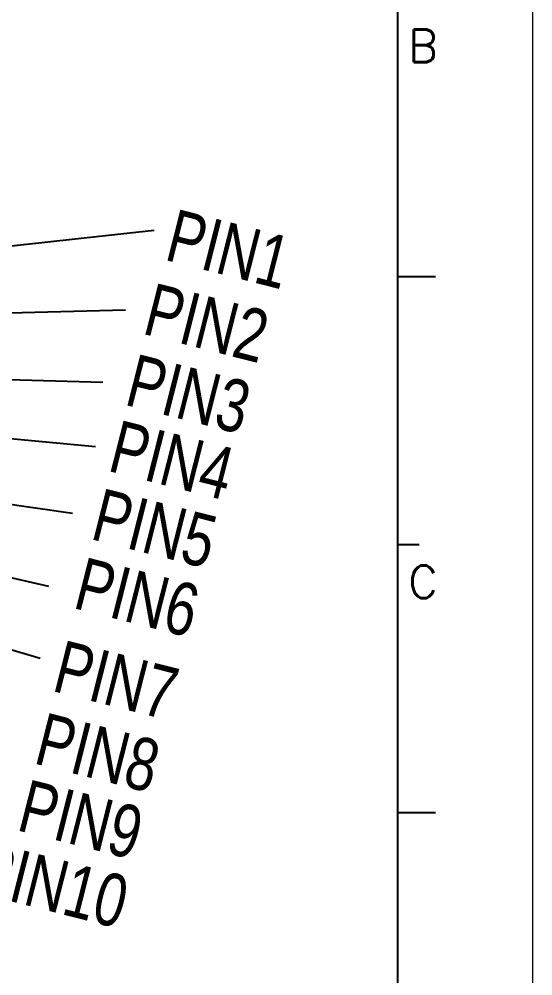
# Model space of a CAD drawing. Header units: millimetres. Extents: x 3193 to 3447, y -44 to 135.
# Drawn here: x 3417.1 to 3446.7, y 23.7 to 78.8 of the extents above; entities that cross this region are included whole.
import ezdxf

# ---------------------------------------------------------------- set-up
doc = ezdxf.new("R2010")
doc.units = ezdxf.units.MM
doc.header["$LTSCALE"] = 23.1
doc.linetypes.add('PHANTOM', pattern=[29.5, 9.5, -1.5, 3, -1.5, 3, -1.5, 9.5])
doc.layers.get('0').update_dxf_attribs({"linetype": 'CONTINUOUS'})
doc.layers.add('0PAPERF', color=2, linetype='PHANTOM', lineweight=0, plot=False)
doc.layers.add('備註', color=1, linetype='CONTINUOUS')
doc.styles.add('SIMPLEX', font='simplex.shx')
doc.styles.get("Standard").update_dxf_attribs({"font": 'simplex.shx', "width": 0.8})

msp = doc.modelspace()

# ---------------------------------------------------------------- linework, layer by layer
for p, q in [((3438.923, -39.17), (3438.923, 125.702)), ((3438.923, 63.952), (3441.084, 63.952)), ((3438.923, 48.514), (3440.158, 48.514)), ((3438.923, 33.077), (3441.084, 33.077))]:
    msp.add_line(p, q)
at = {"layer": '0PAPERF'}
msp.add_line((3446.705, -44.11), (3446.705, 134.968), dxfattribs=at)
at = {"layer": '備註', "color": 1, "linetype": 'Continuous'}
for p, q in [((3382.724, 62.076), (3424.878, 66.618)), ((3382.378, 60.982), (3423.227, 62.041)), ((3381.8, 58.975), (3421.911, 57.858)), ((3381.86, 57.902), (3421.495, 54.158)), ((3381.581, 55.865), (3420.17, 50.324)), ((3381.697, 54.718), (3418.782, 46.103)), ((3381.079, 52.81), (3418.298, 41.965))]:
    msp.add_line(p, q, dxfattribs=at)

# ---------------------------------------------------------------- texts
at = {"style": 'SIMPLEX'}
for s, p in [('B', (3439.524, 76.302)), ('C', (3439.524, 45.427))]:
    msp.add_text(s, height=1.877, dxfattribs=at).set_placement(p)
at = {"layer": '備註', "color": 1, "lineweight": 0, "char_height": 3.02889, "attachment_point": 1, "rotation": 345.7834}
for s, insert in [('{\\fPMingLiU|b0|i0|c136|p2;\\C256; PIN1}', (3425.276, 68.085)), ('{\\fPMingLiU|b0|i0|c136|p2;\\C256; PIN2}', (3424.004, 63.829)), ('{\\fPMingLiU|b0|i0|c136|p2;\\C256; PIN3}', (3422.967, 59.736)), ('{\\fPMingLiU|b0|i0|c136|p2;\\C256; PIN4}', (3422.002, 55.927)), ('{\\fPMingLiU|b0|i0|c136|p2;\\C256; PIN5}', (3421.006, 51.997)), ('{\\fPMingLiU|b0|i0|c136|p2;\\C256; PIN6}', (3420, 48.025)), ('{\\fPMingLiU|b0|i0|c136|p2;\\C256; PIN7}', (3418.789, 43.245)), ('{\\fPMingLiU|b0|i0|c136|p2;\\C256; PIN8}', (3417.732, 39.071)), ('{\\fPMingLiU|b0|i0|c136|p2;\\C256; PIN9}', (3416.756, 35.222)), ('{\\fPMingLiU|b0|i0|c136|p2;\\C256; PIN10', (3414.207, 31.685))]:
    msp.add_mtext(s, dxfattribs=dict(at, insert=insert))

doc.saveas('drawing.dxf')
